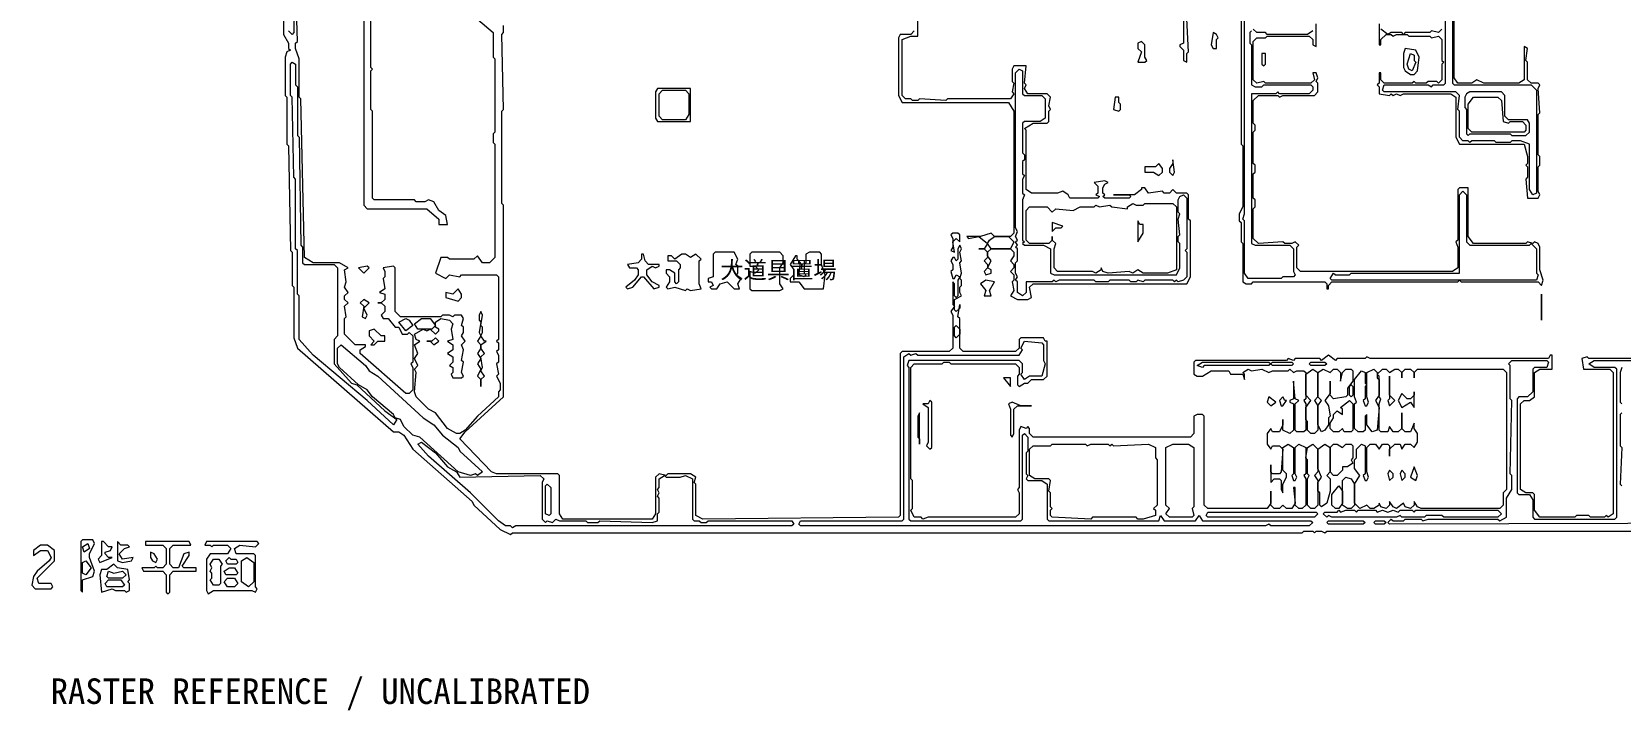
# Model space of a CAD drawing. Header units: millimetres. Extents: x -1440 to 58650, y -4146 to 35577.
# Drawn here: x -1440 to 35819, y -4146 to 11764 of the extents above; entities that cross this region are included whole.
import ezdxf

# ---------------------------------------------------------------- set-up
doc = ezdxf.new("R2010")
doc.units = ezdxf.units.MM
for name, color, linetype, lineweight, true_color in [('ANNOTATION', 7, 'Continuous', 18, 0x50555f), ('EDITABLE_ROOM_LABELS', 7, 'Continuous', 18, 0x50555f), ('RASTER_CONTOURS', 7, 'Continuous', 18, 0x50555f)]:
    doc.layers.add(name, color=color, linetype=linetype, lineweight=lineweight, true_color=true_color)
doc.styles.add('JAPANESE', font='msgothic.ttc')

msp = doc.modelspace()

# ---------------------------------------------------------------- linework, layer by layer
at = {"layer": 'RASTER_CONTOURS'}
for points in [[(30162, 11948), (30162, 11458), (30203, 11458), (30203, 11581), (30326, 11703), (30449, 11703), (30490, 11662), (30572, 11703), (30818, 11703), (30859, 11662), (31351, 11662), (31392, 11621), (31556, 11662), (31638, 11581), (31638, 11090), (31679, 11049), (31638, 11008), (31638, 10640), (31556, 10559), (31515, 10599), (31310, 10599), (31269, 10559), (31023, 10559), (30982, 10599), (30941, 10559), (30285, 10559), (30203, 10640), (30203, 10804), (30162, 10804), (30162, 10559), (30121, 10518), (30162, 10477), (30162, 10313), (30408, 10272), (30449, 10313), (30490, 10272), (30572, 10313), (30654, 10272), (30736, 10313), (31843, 10313), (31966, 10231), (31966, 9291), (32048, 9128), (33564, 9128), (33646, 8842), (33646, 8678), (33605, 8637), (33646, 8596), (33646, 8351), (33605, 8310), (33646, 7860), (33892, 7860), (33933, 7942), (33892, 8024), (33892, 8596), (33933, 8637), (33933, 8842), (33892, 8882), (33892, 9823), (33933, 9864), (33892, 10436), (33933, 10518), (33892, 10559), (33728, 10559), (33646, 10640), (33646, 11049), (33605, 11090), (33646, 11376), (33564, 11417), (33564, 10640), (33441, 10559), (32622, 10559), (32458, 10640), (32335, 10559), (32007, 10559), (31925, 10681), (31925, 16077)], [(26924, 13829), (26924, 9128), (26965, 9087), (26965, 7656), (26883, 7493), (26883, 7329), (26924, 7288), (26924, 6838), (26965, 6798), (26965, 5898), (27047, 5857), (27170, 5857), (27211, 5898), (28892, 5898), (28933, 5857), (28933, 5735), (28974, 5735), (28974, 5816), (29056, 5898), (32007, 5898), (32048, 5939), (32089, 5898), (33892, 5898), (33974, 5816), (34015, 5939), (33933, 6184), (33933, 6716), (33892, 6798), (33810, 6838), (33769, 6798), (33646, 6838), (33605, 6798), (32376, 6798), (32253, 6961), (32253, 8106), (32048, 8106), (32007, 8065), (32007, 6879), (31966, 6838), (32007, 6716), (32007, 6225), (31884, 6143), (28318, 6143), (28236, 6225), (28236, 6716), (28277, 6757), (28195, 6838), (28113, 6798), (27949, 6798), (27908, 6838), (27334, 6798), (27211, 6920), (27211, 7615), (27252, 7656), (27252, 7820), (27211, 7860), (27211, 8433), (27252, 8474), (27252, 8637), (27211, 8678), (27211, 9414), (27252, 9455), (27252, 9577), (27211, 9618), (27211, 10150), (27334, 10272), (27785, 10272), (27826, 10231), (27908, 10272), (28646, 10272), (28728, 10354), (28728, 10559), (28687, 10599), (28728, 10681), (28687, 10804), (28605, 10804), (28646, 10640), (28564, 10559), (27498, 10559), (27457, 10599), (27293, 10559), (27211, 10640), (27211, 11540), (27293, 11621), (27498, 11621), (27539, 11662), (28523, 11662), (28605, 11581), (28605, 11458), (28687, 11417), (28687, 11948)], [(27170, 11785), (27129, 11744), (27129, 11499), (27170, 11458), (27170, 10518), (27252, 10477), (27416, 10477), (27457, 10518), (28564, 10518), (28605, 10477), (28605, 10395), (28523, 10313), (27826, 10313), (27785, 10354), (27744, 10313), (27170, 10313), (27170, 6798), (27252, 6757), (28072, 6757), (28154, 6675), (28154, 6143), (28195, 6062), (28154, 6021), (27908, 6021), (27867, 5980), (27088, 5980), (27006, 6103), (27006, 7329), (26965, 7370), (27006, 7493), (27006, 13952)], [(31884, 13747), (31884, 10559), (31925, 10518), (33728, 10518), (33851, 10395), (33851, 7983), (33769, 7942), (33687, 8065), (33687, 9128), (33482, 9209), (33278, 9209), (33237, 9169), (32909, 9169), (32868, 9209), (32335, 9209), (32294, 9169), (32253, 9209), (32130, 9209), (32048, 9291), (32048, 9904), (32007, 9945), (32048, 10272), (31966, 10354), (30285, 10354), (30244, 10395), (30285, 10518), (31310, 10518), (31392, 10477), (31433, 10518), (31679, 10518), (31720, 10559), (31720, 12521)], [(8766, 12275), (9381, 11744), (9381, 11172), (9422, 11131), (9422, 9414), (9381, 9373), (9381, 9169), (9422, 9128), (9422, 6470), (9299, 6348), (9135, 6348), (9012, 6511), (8930, 6430), (8356, 6430), (8315, 6470), (8151, 6470), (8028, 6103), (8274, 5980), (8356, 6062), (8602, 6021), (8643, 6062), (9463, 6062), (9504, 6021), (9504, 4549), (9463, 4508), (9504, 4467), (9504, 4304), (9463, 4263), (9504, 4181), (9504, 4018), (9463, 3977), (9504, 3732), (9463, 3691), (9545, 3527), (9545, 3364), (9504, 3323), (9504, 3200), (9012, 2750), (8725, 2423), (8602, 2342), (8520, 2342), (8315, 2464), (8028, 2832), (7864, 2914), (7577, 3200), (7536, 3323), (7577, 3772), (7536, 3854), (7618, 3936), (7536, 4099), (7618, 4222), (7536, 4426), (7659, 4508), (7577, 4549), (7536, 4672), (7741, 4794), (7823, 4754), (7905, 4794), (8028, 4672), (8110, 4754), (8110, 4794), (8028, 4835), (8028, 4958), (8151, 5040), (8356, 4999), (8438, 4917), (8397, 4794), (8438, 4549), (8315, 4508), (8438, 4426), (8438, 4304), (8315, 4222), (8438, 4140), (8438, 4018), (8356, 3936), (8438, 3895), (8438, 3772), (8397, 3732), (8438, 3650), (8643, 3650), (8684, 3691), (8643, 3772), (8684, 4018), (8643, 4059), (8684, 4304), (8643, 4426), (8725, 4508), (8643, 4631), (8684, 4713), (8684, 4835), (8643, 4876), (8684, 5040), (8643, 5121), (8479, 5121), (8438, 5081), (8356, 5121), (8192, 5121), (8151, 5081), (7208, 5081), (7085, 5203), (7085, 6225), (7044, 6266), (6799, 6225), (6840, 6143), (6840, 6021), (6799, 5980), (6840, 5735), (6717, 5653), (6840, 5612), (6840, 5489), (6758, 5408), (6676, 5408), (6758, 5408), (6840, 5326), (6840, 5203), (6758, 5121), (6799, 5040), (6922, 5040), (7085, 4835), (7167, 4835), (7249, 4672), (7372, 4672), (7413, 4713), (7495, 4631), (7495, 4018), (7454, 3977), (7495, 3895), (7495, 3364), (7413, 3282), (7331, 3282), (6266, 4222), (6266, 4304), (6389, 4386), (6389, 4426), (6143, 4426), (5897, 4672), (5897, 5040), (5938, 5081), (5897, 5326), (5979, 5408), (5897, 5489), (5897, 5571), (5979, 5653), (5897, 5776), (5938, 5898), (5897, 6184), (5979, 6225), (5774, 6348), (5159, 6348), (4954, 6470), (4872, 10191), (4831, 10231), (4831, 11131), (4749, 11376), (4749, 11499), (4790, 11540), (4749, 13052)], [(6348, 13297), (6348, 7697), (6430, 7615), (7823, 7615), (8110, 7370), (8110, 7247), (8315, 7247), (8274, 7452), (8110, 7574), (7987, 7779), (7864, 7820), (7782, 7779), (7577, 7779), (7536, 7820), (6594, 7820), (6553, 7860), (6553, 9904), (6512, 9945), (6512, 10845), (6553, 10886), (6512, 10926), (6512, 12970)], [(19259, 11785), (19177, 11703), (18931, 11703), (18890, 11621), (18890, 10272), (18972, 10109), (21473, 10109), (21596, 9904), (21596, 7043), (21514, 6961), (21145, 6961), (21063, 7043), (20817, 6961), (20489, 6961), (20530, 6920), (20776, 6961), (20981, 6798), (20899, 6675), (20776, 6675), (20899, 6675), (20981, 6593), (20981, 6470), (20899, 6389), (20981, 6307), (20981, 6225), (20899, 6143), (20940, 6062), (21063, 6103), (21063, 6184), (20981, 6225), (21063, 6389), (20981, 6511), (20981, 6593), (21063, 6675), (21514, 6675), (21596, 6593), (21596, 6511), (21514, 6389), (21596, 6307), (21596, 6225), (21514, 6143), (21596, 6062), (21596, 5939), (21555, 5898), (21596, 5694), (21514, 5571), (21678, 5489), (21924, 5489), (22006, 5530), (21965, 5776), (22047, 5857), (25654, 5857), (25736, 6021), (25736, 7329), (25695, 7370), (25695, 7942), (25654, 7983), (25408, 7983), (25326, 8065), (25244, 7983), (25121, 7983), (25080, 8024), (24752, 7983), (24670, 8106), (24588, 8106), (24588, 8065), (24424, 7942), (23932, 7942), (24301, 7942), (24342, 7901), (24301, 7860), (23727, 7860), (23686, 7901), (23727, 7942), (23686, 7983), (23686, 8106), (23727, 8187), (23809, 8228), (23727, 8269), (23481, 8228), (23563, 8147), (23563, 7983), (23522, 7942), (23604, 7901), (23563, 7860), (22907, 7860), (22866, 7942), (22743, 8024), (22620, 7983), (22006, 7983), (21883, 8065), (21883, 9455), (21842, 9496), (22047, 9618), (22374, 9618), (22415, 9659), (22415, 9904), (22456, 9945), (22415, 10027), (22456, 10231), (22374, 10313), (21924, 10313), (21842, 10436), (21883, 10518), (21842, 10559), (21883, 10967), (21596, 10967), (21555, 10886), (21555, 10599), (21596, 10559), (21555, 10354), (21596, 10313), (21514, 10191), (20038, 10191), (19997, 10150), (19382, 10191), (19341, 10150), (19218, 10150), (19177, 10191), (19054, 10191), (18972, 10272), (18972, 11581), (19177, 11662), (19341, 11662), (19341, 12807)], [(4462, 12521), (4462, 11703), (4585, 11499), (4585, 11376), (4626, 11335), (4544, 11294), (4503, 11172), (4503, 10272), (4544, 10231), (4544, 9128), (4585, 9087), (4626, 6634), (4667, 6593), (4667, 5816), (4708, 5776), (4708, 4590), (4790, 4345), (7044, 2382), (7167, 2382), (7290, 2301), (7495, 1974), (8889, 747), (8930, 666), (9545, 93), (9791, -29), (9832, 11), (28359, 11), (28400, 52), (28605, 52), (28646, 11), (28687, 52), (28810, 52), (28892, 11), (28933, 52), (39918, 52)], [(4708, 12480), (4708, 11744), (4667, 11703), (4585, 11785)], [(36762, 4099), (35081, 4099), (35040, 4140), (34917, 4099), (34958, 3854), (35573, 3854), (35655, 3772), (35655, 461), (35532, 379), (35491, 420), (35450, 379), (35122, 379), (35081, 420), (34794, 420), (34753, 379), (33933, 379), (33810, 543), (33810, 911), (33769, 952), (33605, 952), (33482, 1033), (33482, 3037), (33564, 3118), (33687, 3118), (33810, 3200), (33810, 3772), (33933, 3854), (34220, 3854), (34220, 4181), (34179, 4181), (34138, 4099), (29957, 4099), (29875, 4140), (29834, 4099), (29179, 4099), (29138, 4059), (28974, 4181), (28810, 4059), (28769, 4099), (28195, 4099), (28154, 4059), (28031, 4099), (27990, 4059), (25858, 4059), (25818, 4018), (25818, 3732), (25899, 3691), (26022, 3691), (26227, 3813), (26637, 3813), (26678, 3732), (26965, 3732), (27006, 3609), (27006, 3732), (26965, 3772), (27088, 3854), (27170, 3813), (27416, 3854), (27580, 3772), (27662, 3813), (28031, 3813), (28072, 3854), (28154, 3772), (28236, 3813), (28400, 3813), (28441, 3772), (28441, 3159), (28400, 3118), (28441, 3037), (28441, 2423), (28400, 2382), (28236, 2382), (28195, 2423), (28195, 3037), (28277, 3118), (28195, 3159), (28154, 3568), (28154, 3159), (28072, 3118), (28072, 3077), (28154, 3037), (28154, 2423), (28072, 2342), (27908, 2423), (27908, 2669), (27908, 2546), (27826, 2382), (27662, 2382), (27621, 2464), (27539, 2342), (27539, 2096), (27621, 1974), (27662, 2055), (27826, 2055), (27908, 1974), (27867, 1442), (27826, 1401), (27662, 1401), (27621, 1442), (27621, 1606), (27621, 1197), (27703, 1279), (27826, 1279), (27867, 1238), (27867, 1033), (27908, 952), (27908, 1156), (27990, 1320), (27990, 1401), (27908, 1483), (27908, 2015), (28031, 2096), (28154, 2015), (28154, 1401), (28113, 1360), (28154, 1238), (28195, 1238), (28236, 1320), (28195, 1401), (28195, 2015), (28277, 2096), (28441, 2015), (28441, 1401), (28400, 1360), (28441, 1279), (28441, 666), (28359, 584), (28277, 584), (28195, 666), (28195, 1074), (28154, 1074), (28195, 706), (28113, 584), (27990, 584), (27908, 666), (27826, 584), (27703, 584), (27621, 666), (27621, 993), (27621, 706), (27539, 584), (26145, 584), (26063, 666), (26063, 2750), (26022, 2791), (25899, 2791), (25818, 2750), (25818, 2342), (25736, 2260), (22047, 2260), (21965, 2342), (21965, 2464), (21924, 2505), (21883, 2464), (21760, 2505), (21719, 2423), (21719, 1074), (21678, 1033), (21719, 952), (21719, 461), (21637, 379), (19587, 379), (19464, 338), (19423, 379), (19259, 379), (19177, 543), (19218, 584), (19218, 1238), (19177, 1279), (19177, 3895), (19259, 3977), (19915, 3977), (19956, 4018), (20079, 4018), (20120, 3977), (21637, 3977), (21719, 3895), (21719, 3732), (21678, 3691), (21678, 3486), (21719, 3445), (21842, 3527), (21924, 3527), (22006, 3609), (22292, 3609), (22374, 3691), (22374, 4508), (22333, 4508), (22292, 4590), (21760, 4590), (21719, 4549), (21719, 4345), (21637, 4263), (20407, 4263), (20325, 4345), (20325, 5040), (20284, 5081), (20325, 5367), (20325, 5285), (20243, 5203), (20202, 5244), (20202, 5489), (20366, 5571), (20325, 5653), (20325, 5776), (20366, 5816), (20366, 5939), (20325, 5980), (20366, 6103), (20325, 6348), (20366, 6389), (20325, 6593), (20366, 6675), (20325, 6757), (20284, 6675), (20284, 6430), (20243, 6389), (20202, 6470), (20161, 6470), (20120, 6389), (20161, 6307), (20161, 6184), (20120, 6143), (20161, 5980), (20202, 5980), (20243, 6062), (20325, 6021), (20284, 5939), (20284, 5571), (20243, 5530), (20202, 5571), (20202, 5857), (20161, 5898), (20161, 5367), (20202, 5326), (20120, 5203), (20161, 5121), (20161, 4345), (20079, 4263), (18972, 4263), (18931, 4222), (18931, 420), (18890, 379), (14300, 338), (14136, 420), (14136, 1156), (14095, 1197), (14136, 1320), (14013, 1401), (13480, 1401), (13439, 1360), (13275, 1401), (13193, 1320), (13193, 461), (13111, 338), (11020, 338), (10938, 461), (10938, 1360), (10897, 1401), (9463, 1401), (9340, 1442), (8602, 2219), (8725, 2382), (9627, 3200), (9627, 7697), (9586, 7738), (9586, 9904), (9627, 9945), (9586, 11703), (9627, 11744), (9627, 11908)], [(28605, 11785), (28482, 11703), (27539, 11703), (27498, 11744), (27293, 11744), (27211, 11826)], [(31638, 11826), (31556, 11744), (31392, 11785), (31351, 11744), (30777, 11744), (30736, 11703), (30695, 11744), (30449, 11744), (30367, 11703), (30203, 11826)], [(44386, 257), (30408, 216), (30367, 257), (30449, 338), (30490, 298), (30736, 298), (30777, 338), (31146, 338), (31187, 298), (31310, 338), (32950, 338), (32991, 298), (33155, 379), (33155, 829), (33278, 1033), (33278, 1360), (33237, 1401), (33278, 3118), (33237, 3159), (33237, 3936), (33196, 3977), (33278, 4059), (34097, 4059), (34138, 4018), (34097, 3895), (33810, 3895), (33769, 3854), (33769, 3323), (33646, 3200), (33441, 3200), (33400, 3159), (33400, 952), (33441, 911), (33687, 911), (33769, 788), (33769, 379), (33810, 338), (35696, 338), (35737, 379), (35737, 3854), (35696, 3895), (35204, 3895), (35081, 3977), (35204, 4059), (36885, 4059)], [(35860, 3895), (35819, 3772), (35819, 3077), (35860, 3037)], [(35860, 2832), (35819, 2791), (35819, 2055), (35860, 2015), (35819, 1156), (35860, 1115)]]:
    msp.add_lwpolyline(points, dxfattribs=at)
for points in [[(25613, 12398), (25490, 12275), (25572, 12194), (25572, 11499), (25490, 11458), (25490, 11417), (25572, 11335), (25572, 11090), (25654, 11049), (25654, 11253), (25695, 11294), (25654, 12071), (25695, 12112), (25654, 12153), (25654, 12398)], [(26268, 11744), (26227, 11458), (26268, 11376), (26350, 11376), (26350, 11581), (26391, 11621), (26350, 11703)], [(24588, 11540), (24506, 11499), (24506, 11376), (24588, 11294), (24506, 11049), (24670, 11049), (24711, 11090), (24670, 11172), (24670, 11458)], [(27498, 11253), (27416, 11253), (27416, 11008), (27457, 10967), (27498, 11008)], [(30777, 11376), (30736, 11253), (30736, 10926), (30777, 10845), (30900, 10763), (30982, 10763), (31064, 10845), (31105, 11172), (31023, 11335)], [(30900, 11253), (30982, 11213), (30982, 11090), (31023, 11049), (30941, 10845), (30859, 10886), (30818, 11008)], [(4667, 11049), (4749, 11008), (4749, 10518), (4790, 10477), (4790, 9332), (4831, 9291), (4872, 6757), (4913, 6716), (4913, 6348), (4954, 6307), (5651, 6307), (5733, 6225), (5733, 4631), (5651, 4549), (5651, 3977), (6061, 3527), (6184, 3486), (6840, 2873), (7126, 2669), (7044, 2546), (6430, 3118), (5159, 4181), (4831, 4549), (4831, 5571), (4790, 5612), (4790, 6634), (4749, 6675), (4749, 8310), (4708, 8351), (4667, 10231), (4626, 10272), (4626, 11008)], [(21719, 10886), (21801, 10845), (21801, 10313), (21842, 10272), (22251, 10272), (22333, 10191), (22333, 9741), (22210, 9659), (21842, 9659), (21801, 9618), (21801, 8923), (21842, 8882), (21842, 8760), (21801, 8719), (21801, 8433), (21842, 8392), (21801, 8310), (21801, 7983), (21842, 7942), (21801, 7820), (21801, 6879), (21842, 6838), (21801, 6798), (21842, 6757), (22292, 6757), (22456, 6675), (22456, 6103), (22538, 6062), (25408, 6062), (25490, 6225), (25490, 6798), (25449, 6838), (25449, 6961), (25490, 7002), (25449, 7370), (25490, 7493), (25449, 7533), (25449, 7820), (25490, 7901), (25572, 7942), (25654, 7860), (25654, 6675), (25613, 6634), (25654, 6593), (25654, 6021), (25572, 5939), (25449, 5898), (25408, 5939), (25367, 5898), (25326, 5939), (24670, 5939), (24629, 5898), (24506, 5939), (24465, 5898), (24342, 5898), (24301, 5939), (23850, 5939), (23809, 5898), (23522, 5898), (23481, 5939), (22661, 5939), (22579, 5898), (22538, 5939), (22497, 5898), (21883, 5898), (21883, 5653), (21801, 5571), (21678, 5653), (21678, 5898), (21637, 5939), (21678, 6021), (21637, 6103), (21637, 6348), (21678, 6389), (21678, 6675), (21637, 6716), (21678, 6757), (21637, 6838), (21678, 6879), (21637, 6961), (21678, 7084), (21637, 7165), (21637, 10804)], [(13234, 10436), (13193, 10354), (13193, 9741), (13234, 9659), (14013, 9659), (14013, 10436)], [(13357, 10395), (13890, 10395), (13972, 10313), (13972, 9823), (13890, 9700), (13357, 9700), (13275, 9782), (13275, 10313)], [(23973, 10231), (23932, 9945), (24055, 9904), (24096, 9945), (24096, 10068), (24055, 10109), (24055, 10231)], [(32212, 10313), (32171, 10231), (32171, 9986), (32212, 9945), (32212, 9373), (32253, 9332), (32294, 9373), (33237, 9373), (33278, 9332), (33605, 9332), (33687, 9414), (33687, 9618), (33646, 9700), (33196, 9700), (33114, 9782), (33114, 10272), (33032, 10354), (32294, 10354)], [(32253, 10068), (32376, 10231), (32950, 10231), (33032, 10150), (33073, 9659), (33196, 9618), (33237, 9659), (33523, 9659), (33605, 9577), (33605, 9455), (33564, 9414), (32335, 9414), (32253, 9496)], [(25080, 8555), (24998, 8678), (24916, 8596), (24670, 8596), (24670, 8474), (24875, 8474), (24998, 8392), (25080, 8474)], [(25326, 8760), (25326, 8678), (25244, 8555), (25244, 8474), (25326, 8392), (25367, 8474)], [(33851, 6675), (33851, 6103), (33892, 6062), (33851, 5939), (29056, 5939), (29015, 5980), (29097, 6103), (29138, 6062), (29466, 6062), (29507, 6103), (32048, 6103), (32048, 7942), (32130, 8024), (32212, 7942), (32212, 6838), (32294, 6757), (33687, 6757), (33728, 6798)], [(25408, 7656), (25408, 6184), (25203, 6103), (24629, 6103), (24506, 6184), (24383, 6103), (24301, 6143), (23809, 6103), (23686, 6143), (23645, 6225), (23645, 6184), (23522, 6103), (23440, 6143), (22620, 6143), (22538, 6225), (22538, 6675), (22579, 6798), (22497, 6879), (22497, 6961), (22497, 6879), (22415, 6798), (21965, 6798), (21883, 6879), (21883, 7574), (21965, 7656), (22374, 7656), (22497, 7533), (22579, 7615), (22989, 7574), (23153, 7656), (23481, 7656), (23522, 7697), (23604, 7656), (23850, 7697), (23891, 7656), (24260, 7615), (24260, 7656), (24383, 7738), (24465, 7697), (24629, 7697), (24670, 7738), (25326, 7738)], [(22497, 7084), (22579, 7165), (22702, 7165), (22743, 7206), (22497, 7288)], [(24506, 7329), (24506, 6838), (24629, 7043), (24629, 7247), (24547, 7247)], [(20284, 7043), (20161, 7043), (20120, 7002), (20161, 6920), (20161, 6716), (20120, 6634), (20202, 6593), (20161, 6838), (20243, 6920), (20325, 6838), (20325, 7002)], [(20981, 6798), (21022, 6879), (21145, 6961), (21473, 6961), (21596, 6838), (21514, 6675), (21063, 6675)], [(12537, 6307), (12578, 6225), (12742, 6225), (12783, 6184), (12783, 6062), (12701, 5939), (12496, 5776), (12537, 5735), (12660, 5776), (12865, 6021), (12906, 6021), (13152, 5735), (13275, 5776), (13275, 5816), (13111, 5898), (12988, 6062), (12988, 6184), (13111, 6266), (13193, 6225), (13275, 6266), (13275, 6307), (13029, 6307), (12947, 6389), (12906, 6552), (12865, 6552), (12865, 6430), (12783, 6348)], [(13480, 6511), (13480, 6389), (13685, 6389), (13767, 6307), (13767, 6225), (13726, 6184), (13726, 5898), (13685, 5857), (13644, 5898), (13644, 6103), (13521, 6184), (13439, 6184), (13439, 6103), (13521, 6021), (13521, 5898), (13439, 5776), (13480, 5735), (13644, 5776), (13890, 5694), (13931, 5735), (14013, 5694), (14259, 5735), (14218, 5857), (14218, 6389), (14259, 6430), (14136, 6552), (14013, 6470), (13890, 6552), (13808, 6552), (13644, 6430), (13562, 6511)], [(14586, 6593), (14545, 6552), (14545, 6021), (14423, 5980), (14423, 5898), (14505, 5898), (14545, 5816), (14464, 5776), (14505, 5735), (14627, 5735), (14709, 5857), (14873, 5898), (15037, 5735), (15160, 5735), (15119, 5857), (15201, 5980), (15078, 6062), (15119, 6103), (15119, 6266), (15078, 6307), (15119, 6430), (15037, 6593)], [(15447, 6593), (15406, 6552), (15406, 6266), (15529, 6266), (15611, 6184), (15529, 6103), (15406, 6143), (15406, 5735), (15447, 5694), (16103, 5694), (16185, 5735), (16103, 5857), (16103, 6225), (16185, 6348), (16185, 6511), (16103, 6593)], [(16472, 6511), (16349, 6307), (16431, 6184), (16431, 6062), (16349, 5980), (16349, 5898), (16554, 5898), (16677, 5735), (17128, 5735), (17169, 6062), (17087, 6307), (17087, 6552), (17046, 6593), (16800, 6593), (16718, 6552), (16718, 6348), (16677, 6307), (16677, 6103), (16718, 6062), (16677, 6021), (16554, 6062), (16595, 6348), (16513, 6430), (16513, 6511)], [(6430, 6266), (6225, 6225), (6348, 6103), (6471, 6225)], [(8643, 5612), (8561, 5735), (8438, 5612), (8274, 5653), (8274, 5530), (8561, 5448), (8643, 5530)], [(20940, 5939), (20817, 5857), (20940, 5694), (20899, 5571), (21063, 5571), (21022, 5694), (21145, 5898)], [(33974, 5612), (33974, 4999)], [(6348, 5489), (6266, 5408), (6348, 5326), (6307, 5081), (6389, 5040), (6430, 5121), (6348, 5285), (6471, 5408)], [(7167, 4958), (7331, 5040), (7413, 4999), (7495, 4876), (7331, 4754)], [(7536, 4917), (7700, 5040), (7905, 5040), (8028, 4876), (7946, 4794), (7618, 4794)], [(9094, 5203), (9053, 5121), (9053, 4999), (9094, 4958), (9053, 4713), (9094, 4631), (9012, 4508), (9094, 4426), (9094, 4345), (9012, 4222), (9094, 4099), (9012, 3977), (9094, 3854), (9012, 3691), (9094, 3609), (9094, 3445), (9094, 3609), (9176, 3691), (9094, 3813), (9135, 3895), (9094, 4140), (9176, 4222), (9094, 4345), (9094, 4426), (9217, 4508), (9176, 4508), (9094, 4631), (9135, 4713), (9135, 4835), (9094, 4876), (9135, 5121)], [(20243, 4876), (20325, 4794), (20325, 4672), (20243, 4590), (20202, 4631), (20202, 4835)], [(6471, 4754), (6471, 4631), (6594, 4508), (6512, 4426), (6594, 4426), (6676, 4508), (6840, 4508), (6840, 4631), (6758, 4631), (6594, 4794)], [(8110, 4508), (8028, 4590), (7946, 4508), (7823, 4508), (7905, 4508), (7987, 4426)], [(16554, 216), (16595, 298), (18972, 298), (19013, 338), (19013, 4140), (19136, 4222), (19177, 4181), (19300, 4222), (19341, 4181), (21719, 4181), (21801, 4304), (21760, 4345), (21842, 4508), (22251, 4467), (22292, 4426), (22292, 4059), (22333, 3977), (22251, 3691), (21965, 3691), (21842, 3609), (21760, 3732), (21801, 3772), (21801, 3977), (21719, 4059), (19136, 4059), (19095, 3936), (19136, 3895), (19136, 338), (19177, 298), (21760, 298), (21801, 338), (21801, 2301), (21842, 2342), (21924, 2260), (21924, 1933), (21883, 1892), (21883, 1401), (21924, 1360), (21883, 1279), (21924, 1238), (22251, 1238), (22374, 1156), (22374, 338), (22415, 298), (24998, 298), (25039, 420), (25121, 298), (25858, 298), (25940, 420), (26022, 298), (28564, 298), (28605, 257), (28523, 175), (27621, 175), (27580, 216), (27498, 175), (16595, 175)], [(5733, 4345), (5815, 4426), (6389, 3936), (6471, 3813), (6676, 3691), (7741, 2710), (7987, 2546), (8192, 2301), (8561, 2015), (8602, 1933), (9135, 1442), (9012, 1360), (8971, 1401), (8848, 1360), (8561, 1442), (7659, 2260), (7495, 2301), (7290, 2505), (7208, 2669), (7085, 2710), (7044, 2791), (6553, 3200), (6430, 3364), (6225, 3486), (5774, 3895), (5733, 3977)], [(25899, 3936), (26022, 4018), (27580, 4018), (27621, 3977), (27580, 3936), (26063, 3936), (26022, 3895)], [(27621, 3977), (27662, 4018), (28113, 4018), (28154, 3977), (28113, 3936), (27662, 3936)], [(28605, 3854), (28728, 3772), (28728, 3200), (28646, 3118), (28728, 2996), (28728, 2423), (28646, 2342), (28564, 2342), (28482, 2423), (28482, 2628), (28441, 2669), (28441, 2955), (28564, 3118), (28441, 3241), (28441, 3732)], [(28523, 3977), (28564, 4018), (28892, 4018), (28933, 3977), (28892, 3936), (28564, 3936)], [(29507, 3854), (29548, 3813), (29548, 3568), (29425, 3404), (29425, 3241), (29384, 3200), (29097, 3159), (29015, 3241), (29015, 3568), (29015, 3282), (28892, 3118), (28974, 2996), (29015, 2750), (28974, 2710), (28974, 2546), (28892, 2423), (28810, 2382), (28728, 2546), (28728, 2996), (28810, 3118), (28728, 3200), (28728, 3772), (28851, 3854), (29015, 3772), (29097, 3854), (29179, 3854), (29261, 3772), (29261, 3568), (29302, 3772), (29384, 3854)], [(30244, 3854), (30326, 3854), (30408, 3772), (30531, 3854), (30613, 3854), (30695, 3772), (30695, 3650), (30695, 3772), (30777, 3854), (30900, 3854), (30982, 3772), (30982, 3650), (30982, 3772), (31064, 3854), (33073, 3854), (33155, 3772), (33155, 1033), (33073, 952), (33073, 666), (32991, 584), (31146, 584), (31064, 625), (30982, 747), (30982, 666), (30900, 584), (30777, 625), (30736, 706), (30572, 584), (30490, 625), (30408, 747), (30408, 666), (30326, 584), (30203, 625), (30162, 706), (30162, 666), (30039, 584), (29957, 584), (29875, 666), (29711, 584), (29589, 706), (29589, 1156), (29711, 1360), (29589, 1524), (29589, 1728), (29629, 1769), (29629, 1974), (29752, 2096), (29834, 2055), (29834, 1401), (29793, 1360), (29834, 1238), (29875, 1238), (29916, 1320), (29875, 1442), (29875, 2015), (29957, 2096), (30080, 2096), (30162, 1974), (30244, 2096), (30367, 2096), (30408, 2055), (30408, 1810), (30408, 1974), (30531, 2096), (30654, 2096), (30695, 1974), (30777, 2096), (30900, 2096), (30982, 2015), (31064, 2137), (31064, 2342), (30982, 2464), (30982, 2587), (30900, 2382), (30777, 2382), (30695, 2464), (30695, 2832), (30695, 2464), (30613, 2382), (30490, 2382), (30408, 2505), (30367, 2382), (30203, 2382), (30162, 2423), (30162, 3037), (30203, 3159), (30162, 3200), (30162, 3691), (30121, 3732)], [(30039, 3854), (30121, 3772), (30121, 3650), (30162, 3609), (30162, 3241), (30080, 3118), (30162, 2955), (30121, 2423), (29998, 2382), (29875, 2546), (29875, 2791), (29834, 2750), (29834, 2423), (29793, 2382), (29670, 2382), (29589, 2464), (29589, 3037), (29629, 3077), (29589, 3200), (29589, 3609), (29752, 3813), (29834, 3772), (29834, 3527), (29875, 3486), (29834, 3445), (29834, 3159), (29793, 3118), (29834, 2996), (29875, 2996), (29916, 3077), (29875, 3200), (29875, 3772)], [(21350, 3650), (21514, 3445), (21514, 3650)], [(29507, 3486), (29548, 3445), (29548, 3241), (29507, 3200), (29466, 3241), (29466, 3445)], [(30408, 3691), (30408, 3159), (30367, 3118), (30408, 2996), (30531, 3118), (30408, 3241)], [(19628, 3118), (19587, 3037), (19464, 3037), (19587, 2955), (19587, 2137), (19546, 2055), (19628, 1974), (19669, 2015), (19669, 3077)], [(22006, 2996), (21760, 2996), (21555, 3077), (21473, 3037), (21514, 2914), (21514, 2301), (21555, 2260), (21596, 2342), (21596, 2914), (21678, 2996)], [(27580, 3200), (27539, 3077), (27621, 2996), (27744, 3077)], [(27908, 3200), (27826, 3118), (27867, 2996), (27908, 2996), (27990, 3118), (27949, 3118)], [(29466, 3118), (29548, 3037), (29548, 2423), (29507, 2382), (29343, 2382), (29302, 2464), (29220, 2382), (29097, 2382), (29015, 2464), (29015, 2587), (29097, 2710), (29097, 2791), (29179, 2873), (29302, 2791), (29302, 2914), (29261, 2955)], [(30982, 3323), (30982, 3241), (30900, 3159), (30818, 3159), (30695, 3282), (30613, 3118), (30695, 2955), (30900, 3077), (30982, 2955)], [(19382, 2832), (19341, 2750), (19341, 2260), (19382, 2219), (19382, 2096)], [(7618, 2096), (7700, 2137), (8028, 1892), (8315, 1565), (8520, 1442), (8602, 1320), (10488, 1360), (10570, 1279), (10529, 1197), (10529, 338), (10611, 257), (10652, 298), (10774, 257), (10856, 338), (10938, 298), (11553, 298), (11594, 257), (11840, 257), (11881, 298), (13111, 257), (13234, 298), (13234, 461), (13275, 502), (13275, 829), (13234, 870), (13275, 952), (13234, 1033), (13275, 1074), (13275, 1279), (13398, 1360), (13439, 1320), (13767, 1320), (13890, 1360), (14054, 1279), (14054, 338), (14095, 298), (14218, 298), (14259, 257), (14382, 257), (14423, 298), (16390, 298), (16431, 216), (16390, 175), (9914, 175), (9832, 134), (9791, 175), (9668, 175), (9504, 298), (8848, 952), (7864, 1810)], [(21965, 1974), (22047, 2055), (22456, 2055), (22497, 2096), (23276, 2096), (23317, 2055), (23399, 2096), (23809, 2096), (23850, 2055), (23891, 2096), (23932, 2055), (24752, 2096), (24916, 2015), (24916, 1769), (24957, 1728), (24957, 666), (24875, 584), (24916, 543), (24916, 420), (24629, 338), (24506, 338), (24465, 379), (23440, 379), (23399, 338), (22497, 379), (22456, 420), (22456, 543), (22497, 584), (22456, 625), (22456, 952), (22415, 993), (22456, 1238), (22415, 1279), (22087, 1279), (21965, 1360)], [(25326, 2096), (25695, 2096), (25818, 2015), (25818, 625), (25777, 584), (25818, 420), (25777, 379), (25244, 379), (25162, 461), (25244, 584), (25162, 666), (25162, 2015)], [(28605, 2096), (28728, 1974), (28728, 1442), (28646, 1360), (28728, 1238), (28728, 666), (28646, 584), (28564, 584), (28482, 666), (28482, 1279), (28523, 1360), (28482, 1401), (28482, 1728), (28441, 1769), (28482, 2015)], [(28892, 2096), (29015, 2015), (29015, 1442), (28933, 1360), (29015, 1279), (29015, 993), (28933, 706), (28810, 625), (28769, 666), (28769, 952), (28728, 993), (28728, 1197), (28810, 1320), (28728, 1524), (28728, 1974)], [(29507, 2096), (29548, 2055), (29548, 1769), (29507, 1728), (29548, 1647), (29425, 1565), (29302, 1565), (29302, 1483), (29179, 1360), (29097, 1360), (29015, 1442), (29015, 2015), (29097, 2096), (29179, 2096), (29302, 2015), (29384, 2096)], [(30982, 1565), (30900, 1320), (31023, 1238), (31064, 1360)], [(10652, 1156), (10733, 1074), (10733, 461), (10693, 420), (10611, 461), (10611, 1115)], [(29384, 1320), (29507, 1279), (29589, 1156), (29589, 666), (29507, 584), (29425, 584), (29302, 666), (29302, 1238)], [(30408, 1483), (30367, 1401), (30408, 1238), (30490, 1320), (30490, 1401)], [(30695, 1483), (30654, 1401), (30695, 1238), (30777, 1320), (30777, 1401)], [(29220, 1115), (29302, 993), (29302, 706), (29220, 584), (29138, 584), (29056, 666), (29056, 911)], [(26104, 420), (26145, 502), (28687, 502), (28728, 461), (28646, 379), (26145, 379)], [(28851, 461), (28892, 502), (29179, 502), (29220, 543), (29261, 502), (29384, 543), (29589, 543), (29629, 502), (29670, 543), (30080, 543), (30121, 502), (30244, 543), (30367, 502), (30490, 543), (30613, 502), (30654, 543), (30941, 543), (30982, 502), (31023, 543), (32950, 543), (33032, 461), (32950, 379), (31679, 379), (31638, 420), (31269, 420), (31228, 379), (30695, 379), (30654, 420), (30572, 379), (29056, 379), (28974, 420), (28933, 379)], [(28933, 257), (28974, 298), (29793, 298), (29834, 257), (29793, 216), (28974, 216)], [(30039, 257), (30080, 298), (30285, 298), (30326, 257), (30285, 216), (30080, 216)], [(-1235, -275), (-1399, -397), (-1399, -520), (-1235, -397), (-1071, -397), (-989, -561), (-1030, -643), (-1317, -888), (-1399, -1011), (-1440, -1215), (-1358, -1297), (-989, -1297), (-948, -1256), (-989, -1174), (-1276, -1174), (-1317, -1051), (-907, -643), (-907, -397), (-1071, -275)], [(-6, -152), (-252, -152), (-293, -193), (-293, -1338), (-252, -1378), (-252, -1092), (-6, -1011), (35, -888), (-88, -561), (-88, -479), (35, -234)], [(-129, -234), (-88, -356), (-211, -438), (-252, -316)], [(240, -193), (199, -193), (199, -520), (117, -602), (158, -684), (445, -561), (363, -561), (281, -479), (281, -438), (404, -397), (445, -316), (363, -316)], [(568, -193), (568, -643), (691, -684), (896, -643), (937, -561), (691, -602), (609, -479), (732, -356), (855, -316), (814, -275), (650, -275)], [(1224, -193), (1224, -275), (1634, -275), (1716, -356), (1716, -724), (1634, -806), (1511, -806), (1470, -765), (1429, -806), (1142, -806), (1183, -888), (1634, -888), (1716, -970), (1716, -1378), (1757, -1419), (1798, -1378), (1798, -970), (1880, -888), (2413, -888), (2413, -806), (2126, -806), (2085, -765), (2249, -520), (2249, -438), (2126, -479), (2003, -806), (1880, -806), (1798, -724), (1798, -356), (1880, -275), (2290, -275), (2249, -193)], [(2659, -193), (2618, -275), (2741, -275), (2782, -316), (2823, -275), (3151, -275), (3232, -356), (3151, -479), (2741, -479), (2659, -602), (2659, -1338), (2700, -1419), (2823, -1338), (3724, -1338), (3806, -1378), (3847, -1297), (3806, -1256), (3806, -520), (3765, -479), (3355, -479), (3314, -356), (3437, -275), (3806, -316), (3888, -234), (3847, -193)], [(-170, -643), (-47, -806), (-170, -970), (-252, -929), (-252, -684)], [(199, -847), (158, -970), (199, -1378), (445, -1297), (527, -1338), (732, -1338), (773, -1378), (855, -1338), (855, -1174), (814, -1133), (855, -1092), (814, -847), (568, -806), (486, -724), (322, -847)], [(1347, -438), (1347, -561), (1388, -643), (1470, -684), (1511, -602), (1429, -479)], [(2823, -602), (2946, -602), (3028, -724), (2987, -765), (2987, -1174), (2946, -1215), (2823, -1215), (2741, -1092), (2782, -1051), (2782, -929), (2741, -888), (2782, -806), (2741, -724)], [(3110, -643), (3191, -561), (3232, -602), (3355, -602), (3396, -684), (3355, -724), (3151, -724)], [(3601, -561), (3765, -684), (3765, -1133), (3642, -1256), (3478, -1133), (3478, -643)], [(281, -1174), (363, -1092), (650, -1092), (732, -1215), (691, -1256), (322, -1256)], [(322, -1011), (363, -888), (486, -929), (691, -888), (773, -970), (691, -1051), (363, -1051)], [(3069, -888), (3191, -806), (3314, -806), (3396, -929), (3355, -970), (3110, -970)], [(3069, -1133), (3151, -1051), (3314, -1051), (3396, -1174), (3314, -1256), (3151, -1256)]]:
    msp.add_lwpolyline(points, close=True, dxfattribs=at)

# ---------------------------------------------------------------- texts
at = {"layer": 'ANNOTATION', "style": 'JAPANESE'}
msp.add_text('RASTER REFERENCE / UNCALIBRATED', height=600, dxfattribs=at).set_placement((-1000, -4000))
at = {"layer": 'EDITABLE_ROOM_LABELS', "style": 'JAPANESE'}
msp.add_text('大道具置場', height=400, dxfattribs=at).set_placement((14709, 5980))

doc.saveas('drawing.dxf')
